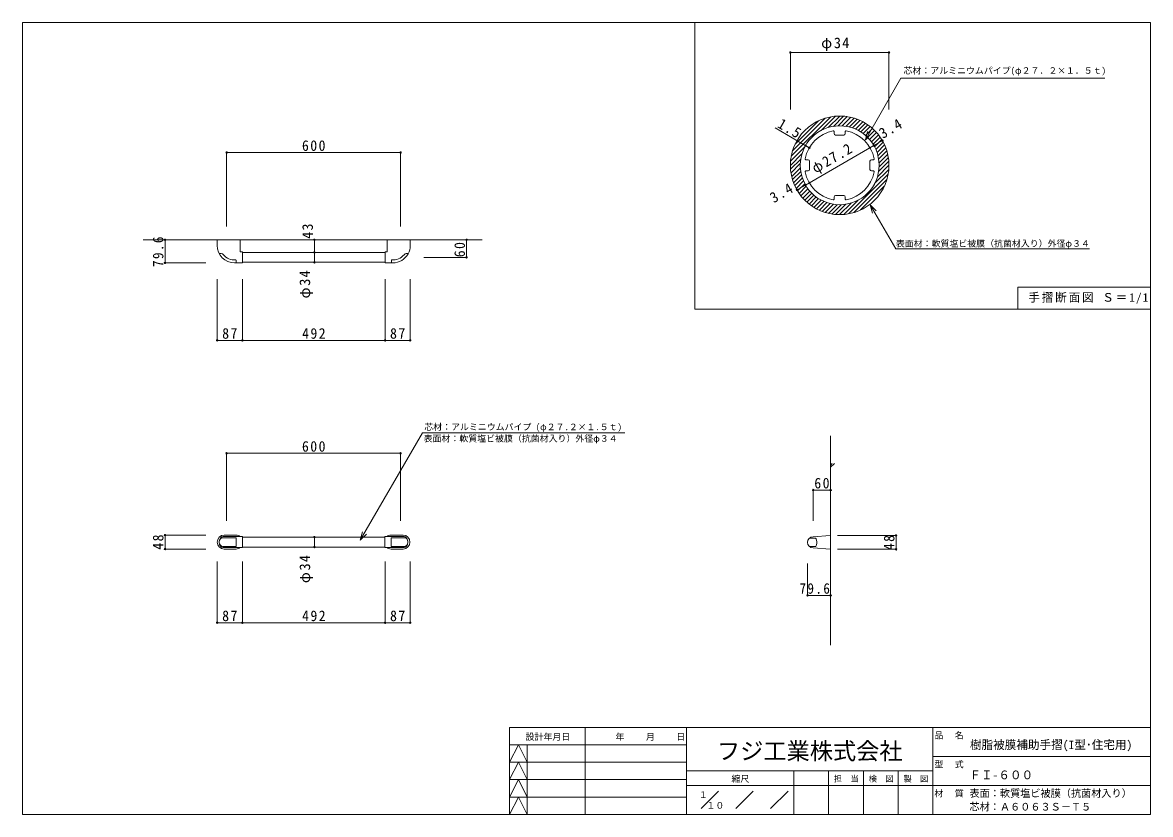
# Model space of a CAD drawing. Units: millimetres at full size, sheet at 1:10, with parts at other scales. Extents: x -2184 to 1706, y -1493 to 1237.
import ezdxf
from ezdxf.enums import TextEntityAlignment as Align

# ---------------------------------------------------------------- set-up
doc = ezdxf.new("R2010")
doc.units = ezdxf.units.MM
doc.header["$LTSCALE"] = 10
doc.header["$PDMODE"] = 32
doc.header["$PDSIZE"] = 5
doc.layers.add('0-0_0', color=7, linetype='Continuous')
for name, color, linetype, lineweight in [('0-1_LEVEL001', 7, 'Continuous', 18), ('1-0', 7, 'Continuous', 18), ('1-1', 7, 'Continuous', 18), ('1-A', 7, 'Continuous', 18), ('1-B', 7, 'Continuous', 18), ('2-0', 7, 'Continuous', 18)]:
    doc.layers.add(name, color=color, linetype=linetype, lineweight=lineweight)
doc.styles.add('ＭＳ ゴシック', font='')
doc.styles.get('ＭＳ ゴシック').set_extended_font_data('MS Gothic')

# ---------------------------------------------------------------- blocks, each defined once
blk = doc.blocks.new('A3')
at = {"layer": '0-1_LEVEL001'}
for p, q in [((183.5, 31.4), (183.5, 1.4)), ((218.5, 1.4), (218.5, 31.4)), ((303.5, 31.4), (303.5, 1.4)), ((157.5, 25.4), (218.5, 25.4)), ((163.5, 25.4), (163.5, 1.4)), ((303.5, 21.4), (378.5, 21.4)), ((157.5, 19.4), (218.5, 19.4)), ((218.5, 16.4), (303.5, 16.4)), ((255.5, 1.4), (255.5, 16.4)), ((267.5, 16.4), (267.5, 1.4)), ((279.5, 1.4), (279.5, 16.4)), ((291.5, 16.4), (291.5, 1.4)), ((157.5, 13.4), (218.5, 13.4)), ((218.5, 11.4), (303.5, 11.4)), ((223.5, 3.4), (229.5, 9.4)), ((235.5, 3.4), (241.5, 9.4)), ((247.5, 3.4), (253.5, 9.4)), ((303.5, 11.4), (378.5, 11.4)), ((157.5, 7.4), (218.5, 7.4))]:
    blk.add_line(p, q, dxfattribs=at)
blk.add_lwpolyline([(-10.5, 1.4), (378.5, 1.4), (378.5, 274.4), (-10.5, 274.4)], close=True, dxfattribs=at)
for points in [[(157.5, 1.4), (157.5, 31.4), (378.5, 31.4)], [(163.5, 19.4), (160.5, 25.4), (157.5, 19.4)], [(157.5, 13.4), (160.5, 19.4), (163.5, 13.4)], [(163.5, 7.4), (160.5, 13.4), (157.5, 7.4)], [(157.5, 1.4), (160.5, 7.4), (163.5, 1.4)]]:
    blk.add_lwpolyline(points, dxfattribs=at)
at = {"layer": '0-1_LEVEL001', "style": 'ＭＳ ゴシック'}
for s, height, p in [('設計年月日', 2.199, (163, 26.4)), ('年', 2.2, (194, 26.4)), ('月', 2.2, (204.5, 26.4)), ('日', 2.2, (215, 26.4)), ('品', 2.2, (304, 26.9)), ('名', 2.2, (311, 26.9)), ('型', 2.2, (304, 16.9)), ('式', 2.2, (311, 16.9)), ('縮尺', 2.199, (234, 11.9)), ('材', 2.2, (304, 6.9)), ('質', 2.2, (311, 6.9))]:
    blk.add_text(s, height=height, dxfattribs=at).set_placement(p, align=Align.BOTTOM_LEFT)
blk = doc.blocks.new('GMM001')
at = {"layer": '0-1_LEVEL001', "style": 'ＭＳ ゴシック'}
for s, p in [('担\u3000当', (279.8, 10.633)), ('検\u3000図', (291.8, 10.633)), ('製\u3000図', (303.8, 10.633))]:
    blk.add_text(s, height=2.053, dxfattribs=at).set_placement(p, align=Align.BOTTOM_LEFT)

msp = doc.modelspace()

# ---------------------------------------------------------------- linework, layer by layer
at = {"layer": '1-0'}
for p, q in [((-1512.97, 487.39), (-1512.97, 468.79)), ((-1434.31, 488.39), (-1511.97, 488.39)), ((-1433.31, 447.79), (-1433.31, 487.39)), ((-926.63, 447.79), (-926.63, 487.39)), ((-925.63, 488.39), (-847.97, 488.39)), ((-846.97, 487.39), (-846.97, 468.79)), ((-1499.3, 440.67), (-1505.97, 440.67)), ((-1426.97, 446.79), (-1432.31, 446.79)), ((-1425.97, 445.79), (-1425.97, 409.79)), ((-934.97, 444.79), (-1425.97, 444.79)), ((-965.91, 444.79), (-933.97, 444.79)), ((-933.97, 445.79), (-933.97, 409.79)), ((-932.97, 446.79), (-927.63, 446.79)), ((-860.64, 440.67), (-853.97, 440.67)), ((-1426.97, 408.79), (-1452.97, 408.79)), ((-1447.97, 408.79), (-1447.97, 417.95)), ((-934.97, 410.79), (-1425.97, 410.79)), ((-965.91, 410.79), (-933.97, 410.79)), ((-932.97, 408.79), (-906.97, 408.79)), ((-911.97, 408.79), (-911.97, 417.95)), ((-1448.97, -538.73), (-1493.87, -538.73)), ((-1448.97, -538.73), (-1493.87, -538.73)), ((-1426.97, -534.73), (-1492.69, -534.73)), ((-1426.97, -534.73), (-1492.69, -534.73)), ((-1447.97, -529.73), (-1488.97, -529.73)), ((-1447.97, -529.73), (-1488.97, -529.73)), ((-1447.97, -539.73), (-1447.97, -567.73)), ((-1447.97, -567.73), (-1447.97, -539.73)), ((-1425.97, -535.73), (-1425.97, -571.73)), ((-1425.97, -571.73), (-1425.97, -535.73)), ((-934.97, -536.73), (-1425.97, -536.73)), ((-934.97, -536.73), (-1425.97, -536.73)), ((-1392.97, -536.73), (-1425.97, -536.73)), ((-967.96, -536.73), (-934.97, -536.73)), ((-967.96, -536.73), (-934.97, -536.73)), ((-967.96, -536.73), (-934.97, -536.73)), ((-967.96, -536.73), (-934.97, -536.73)), ((-934.97, -571.73), (-934.97, -535.73)), ((-934.97, -571.73), (-934.97, -535.73)), ((-933.97, -534.73), (-868.24, -534.73)), ((-897.45, -534.73), (-918.29, -534.73)), ((-912.97, -529.73), (-871.97, -529.73)), ((-912.97, -529.73), (-871.97, -529.73)), ((-880.47, -529.73), (-912.97, -529.73)), ((-912.97, -539.73), (-912.97, -567.73)), ((-912.97, -567.73), (-912.97, -539.73)), ((-912.97, -567.73), (-912.97, -539.73)), ((-911.97, -538.73), (-867.07, -538.73)), ((-911.97, -538.73), (-867.07, -538.73)), ((551.49, -540.84), (529.39, -540.84)), ((601.78, -530.91), (542.26, -535.82)), ((602.86, -531.9), (602.86, -577.73)), ((-1448.97, -568.73), (-1493.87, -568.73)), ((-1448.97, -568.73), (-1493.87, -568.73)), ((-1426.97, -572.73), (-1492.69, -572.73)), ((-1426.97, -572.73), (-1492.69, -572.73)), ((-1447.97, -577.73), (-1488.97, -577.73)), ((-1447.97, -577.73), (-1488.97, -577.73)), ((-934.97, -570.73), (-1425.97, -570.73)), ((-1392.97, -570.73), (-1425.97, -570.73)), ((-1392.97, -570.73), (-1425.97, -570.73)), ((-967.96, -570.73), (-934.97, -570.73)), ((-967.96, -570.73), (-934.97, -570.73)), ((-933.97, -572.73), (-868.24, -572.73)), ((-933.97, -572.73), (-868.24, -572.73)), ((-897.45, -572.73), (-918.29, -572.73)), ((-912.97, -577.73), (-871.97, -577.73)), ((-912.97, -577.73), (-871.97, -577.73)), ((-880.47, -577.73), (-912.97, -577.73)), ((-911.97, -568.73), (-867.07, -568.73)), ((-911.97, -568.73), (-867.07, -568.73)), ((551.49, -568.79), (529.39, -568.79)), ((601.78, -578.73), (542.26, -573.82))]:
    msp.add_line(p, q, dxfattribs=at)
for centre, radius, start, end in [((-1511.97, 487.39), 1, 90, 180), ((-1452.97, 468.79), 60, 180, 270), ((-1434.31, 487.39), 1, 0, 90), ((-925.63, 487.39), 1, 90, 180), ((-906.97, 468.79), 60, 330.97364, 0), ((-847.97, 487.39), 1, 0, 90), ((-1499.3, 430.67), 10, 39.45055, 90), ((-1452.97, 468.79), 50, 219.45055, 274.49841), ((-1432.31, 447.79), 1, 180, 270), ((-1426.97, 445.79), 1, 0, 90), ((-932.97, 445.79), 1, 90, 180), ((-927.63, 447.79), 1, 270, 0), ((-906.97, 468.79), 50, 265.50159, 320.54945), ((-906.97, 468.79), 60, 270, 330.97364), ((-860.64, 430.67), 10, 90, 140.54945), ((-1448.97, 417.95), 1, 0, 94.49841), ((-1426.97, 409.79), 1, 270, 0), ((-932.97, 409.79), 1, 180, 270), ((-910.97, 417.95), 1, 85.50159, 180), ((-1488.97, -553.73), 24, 90, 270), ((-1488.97, -553.73), 24, 90, 270), ((-1481.97, -553.73), 24, 139.9948, 220.0052), ((-1488.97, -553.73), 17, 134.41531, 225.58469), ((-1493.87, -548.73), 10, 90, 134.41531), ((-1492.69, -544.73), 10, 90, 139.9948), ((-1448.97, -539.73), 1, 0, 90), ((-1448.97, -539.73), 1, 0, 90), ((-1447.97, -553.73), 24, 52.34154, 90), ((-1447.97, -553.73), 24, 52.34154, 90), ((-1426.97, -535.73), 1, 0, 90), ((-1426.97, -535.73), 1, 0, 90), ((-933.97, -535.73), 1, 90, 180), ((-933.97, -535.73), 1, 90, 180), ((-912.97, -553.73), 24, 90, 127.65846), ((-912.97, -553.73), 24, 90, 127.65846), ((-911.97, -539.73), 1, 90, 180), ((-911.97, -539.73), 1, 90, 180), ((-871.97, -553.73), 24, 270, 90), ((-871.97, -553.73), 24, 270, 90), ((-868.24, -544.73), 10, 40.0052, 90), ((-867.07, -548.73), 10, 45.58469, 90), ((-878.97, -553.73), 24, 319.9948, 40.0052), ((-871.97, -553.73), 17, 314.41531, 45.58469), ((542.26, -554.82), 19, 90, 270), ((601.86, -531.9), 1, 0, 94.71669), ((-1493.87, -558.73), 10, 225.58469, 270), ((-1492.69, -562.73), 10, 220.0052, 270), ((-1448.97, -567.73), 1, 270, 0), ((-1448.97, -567.73), 1, 270, 0), ((-1447.97, -553.73), 24, 270, 307.65846), ((-1447.97, -553.73), 24, 270, 307.65846), ((-1426.97, -571.73), 1, 270, 0), ((-1426.97, -571.73), 1, 270, 0), ((-933.97, -571.73), 1, 180, 270), ((-933.97, -571.73), 1, 180, 270), ((-912.97, -553.73), 24, 232.34154, 270), ((-912.97, -553.73), 24, 232.34154, 270), ((-911.97, -567.73), 1, 180, 270), ((-911.97, -567.73), 1, 180, 270), ((-868.24, -562.73), 10, 270, 319.9948), ((-867.07, -558.73), 10, 270, 314.41531), ((601.86, -577.73), 1, 265.28331, 0)]:
    msp.add_arc(centre, radius, start, end, dxfattribs=at)
msp.add_ellipse((551.49, -554.82), major_axis=(0, -13.97), ratio=0.26, start_param=6.2831853, end_param=9.424778, dxfattribs=at)
at = {"layer": '1-1'}
for p, q in [((-599.26, 488.39), (-1767.98, 488.39)), ((602.86, -187.44), (602.86, -909.06)), ((602.86, -295.29), (615.74, -282.41)), ((602.86, -288.22), (608.67, -282.41))]:
    msp.add_line(p, q, dxfattribs=at)
at = {"layer": '1-A'}
for p, q in [((-1480.47, 789.32), (-880.47, 789.32)), ((-1480.47, 789.32), (-1480.47, 534.46)), ((-880.47, 789.32), (-880.47, 534.46)), ((-1692.76, 488.39), (-1692.76, 408.79)), ((-1692.76, 488.39), (-1552.28, 488.39)), ((-1177.32, 488.39), (-1177.32, 444.79)), ((-652.8, 488.39), (-800.25, 488.39)), ((-652.8, 488.39), (-652.8, 427.79)), ((-1177.32, 444.79), (-1177.32, 410.79)), ((-1692.76, 408.79), (-1552.28, 408.79)), ((-652.8, 427.79), (-800.25, 427.79)), ((-1512.97, 141.76), (-1512.97, 352.83)), ((-1425.97, 141.76), (-1425.97, 352.83)), ((-933.97, 141.76), (-933.97, 352.83)), ((-846.97, 141.76), (-846.97, 352.83)), ((-1512.97, 141.76), (-1425.97, 141.76)), ((-1425.97, 141.76), (-933.97, 141.76)), ((-933.97, 141.76), (-846.97, 141.76)), ((-1480.47, -247.65), (-880.47, -247.65)), ((-1480.47, -247.65), (-1480.47, -480.31)), ((-880.47, -247.65), (-880.47, -480.31)), ((542.86, -374.38), (602.86, -374.38)), ((542.86, -374.38), (542.86, -480.31)), ((602.86, -374.38), (602.86, -480.31)), ((-1692.76, -529.73), (-1692.76, -577.73)), ((-1692.76, -529.73), (-1552.28, -529.73)), ((-1177.32, -536.73), (-1177.32, -570.73)), ((828.3, -530.91), (626.01, -530.91)), ((828.3, -530.91), (828.3, -578.73)), ((-1692.76, -577.73), (-1552.28, -577.73)), ((828.3, -578.73), (626.01, -578.73)), ((-1512.97, -831.9), (-1512.97, -620.83)), ((-1425.97, -831.9), (-1425.97, -620.83)), ((-933.97, -831.9), (-933.97, -620.83)), ((-846.97, -831.9), (-846.97, -620.83)), ((523.29, -737.46), (523.29, -627.49)), ((602.86, -737.46), (602.86, -627.49)), ((602.86, -737.46), (523.29, -737.46)), ((-1512.97, -831.9), (-1425.97, -831.9)), ((-1425.97, -831.9), (-933.97, -831.9)), ((-933.97, -831.9), (-846.97, -831.9))]:
    msp.add_line(p, q, dxfattribs=at)
for p in [(-1480.47, 789.32), (-880.47, 789.32), (-1692.76, 488.39), (-1177.32, 488.39), (-652.8, 488.39), (-1177.32, 444.79), (-652.8, 427.79), (-1692.76, 408.79), (-1177.32, 410.79), (-1512.97, 141.76), (-1425.97, 141.76), (-933.97, 141.76), (-846.97, 141.76), (-1480.47, -247.65), (-880.47, -247.65), (542.86, -374.38), (602.86, -374.38), (-1692.76, -529.73), (-1177.32, -536.73), (828.3, -530.91), (-1692.76, -577.73), (-1177.32, -570.73), (828.3, -578.73), (523.29, -737.46), (602.86, -737.46), (-1512.97, -831.9), (-1425.97, -831.9), (-933.97, -831.9), (-846.97, -831.9)]:
    msp.add_point(p, dxfattribs=at)
at = {"layer": '1-B'}
for p, q in [((-1019.48, -547.73), (-805.35, -176.85)), ((-805.35, -176.85), (-106.49, -176.85)), ((-1019.48, -547.73), (-1011.71, -518.75)), ((-1019.48, -547.73), (-998.26, -526.51))]:
    msp.add_line(p, q, dxfattribs=at)
at = {"layer": '2-0'}
for p, q in [((464.1, 1134.07), (804.1, 1134.07)), ((464.1, 1134.07), (464.1, 937.9)), ((804.1, 1134.07), (804.1, 937.9)), ((722.67, 833.15), (845.34, 1045.62)), ((845.34, 1045.62), (1548.99, 1045.62)), ((466.96, 776.21), (603.06, 912.31)), ((471.55, 794.95), (584.32, 907.72)), ((480.52, 818.06), (561.21, 898.75)), ((570.01, 865.12), (619.42, 914.53)), ((594.22, 875.19), (634.2, 915.17)), ((612.64, 879.46), (647.79, 914.62)), ((628.36, 881.05), (660.43, 913.12)), ((642.38, 880.92), (672.28, 910.82)), ((655.13, 879.53), (683.45, 907.85)), ((666.9, 877.15), (694.01, 904.26)), ((677.83, 873.95), (704.01, 900.13)), ((688.04, 870.01), (713.51, 895.48)), ((529.31, 805.67), (411.07, 873.94)), ((615.1, 854.45), (615.1, 861.1)), ((653.1, 854.45), (653.1, 861.1)), ((697.6, 865.43), (722.53, 890.36)), ((706.57, 860.25), (731.1, 884.78)), ((714.97, 854.51), (739.22, 878.77)), ((722.67, 833.15), (730.43, 862.13)), ((722.83, 848.24), (746.93, 872.33)), ((730.17, 841.43), (754.21, 865.47)), ((736.99, 834.11), (761.08, 858.2)), ((648.1, 849.45), (620.1, 849.45)), ((722.67, 833.15), (743.88, 854.36)), ((743.28, 826.26), (767.53, 850.51)), ((749.04, 817.87), (773.56, 842.39)), ((751.79, 813.11), (781.33, 830.17)), ((754.23, 808.92), (779.15, 833.84)), ((758.83, 799.38), (784.28, 824.83)), ((464.1, 745.07), (504.08, 785.05)), ((464.74, 759.85), (514.15, 809.26)), ((516.32, 813.17), (529.31, 805.67)), ((516.32, 677.17), (751.79, 813.11)), ((762.78, 789.19), (788.94, 815.35)), ((766.01, 778.28), (793.09, 805.36)), ((768.41, 766.54), (796.69, 794.82)), ((769.83, 753.81), (799.69, 783.67)), ((464.65, 731.48), (499.81, 766.63)), ((466.15, 718.84), (498.22, 750.91)), ((524.82, 764.17), (518.17, 764.17)), ((529.82, 759.17), (529.82, 731.17)), ((738.39, 731.17), (738.39, 759.17)), ((743.39, 764.17), (750.03, 764.17)), ((764.29, 705.85), (804.1, 745.66)), ((768.47, 724.17), (803.52, 759.22)), ((770, 739.84), (802, 771.84)), ((468.45, 706.99), (498.35, 736.89)), ((471.42, 695.82), (499.74, 724.14)), ((475.01, 685.26), (502.12, 712.37)), ((479.14, 675.26), (505.32, 701.44)), ((524.82, 726.17), (518.17, 726.17)), ((664.67, 577.94), (801.33, 714.6)), ((743.39, 726.17), (750.03, 726.17)), ((754.49, 681.91), (803.5, 730.92)), ((483.79, 665.76), (509.26, 691.23)), ((516.32, 677.17), (486.88, 660.17)), ((488.91, 656.74), (513.84, 681.67)), ((494.49, 648.17), (519.02, 672.7)), ((500.5, 640.05), (524.76, 664.3)), ((683.32, 582.45), (796.82, 695.95)), ((706.25, 591.24), (788.03, 673.02)), ((506.94, 632.34), (531.03, 656.44)), ((513.8, 625.06), (537.84, 649.1)), ((521.07, 618.19), (545.16, 642.28)), ((528.76, 611.74), (553.01, 635.99)), ((536.88, 605.71), (561.4, 630.23)), ((545.43, 600.12), (570.35, 625.04)), ((615.1, 635.88), (615.1, 629.24)), ((620.1, 640.88), (648.1, 640.88)), ((648.35, 575.77), (697.36, 624.78)), ((653.1, 635.88), (653.1, 629.24)), ((749.37, 620.21), (759.06, 629.9)), ((554.44, 594.99), (579.89, 620.44)), ((563.92, 590.33), (590.08, 616.49)), ((573.91, 586.18), (600.99, 613.26)), ((584.46, 582.58), (612.73, 610.86)), ((595.6, 579.58), (625.46, 609.44)), ((607.43, 577.27), (639.43, 609.27)), ((620.05, 575.75), (655.1, 610.8)), ((633.61, 575.17), (673.42, 614.98)), ((739.16, 609.43), (827.22, 456.91)), ((739.16, 609.43), (760.38, 588.22)), ((739.16, 609.43), (746.93, 580.46)), ((827.22, 456.91), (1496.22, 456.91)), ((1248.45, 325.03), (1705.84, 325.03)), ((1248.45, 325.03), (1248.45, 249.24))]:
    msp.add_line(p, q, dxfattribs=at)
msp.add_lwpolyline([(133.96, 1237.29), (133.96, 249.24), (1705.84, 249.24)], dxfattribs=at)
for radius in [170, 136]:
    msp.add_circle((634.1, 745.17), radius, dxfattribs=at)
for centre, radius, start, end in [((634.1, 745.17), 121, 100.74514, 169.25486), ((612.1, 861.1), 3, 0, 100.74514), ((656.1, 861.1), 3, 79.25486, 180), ((634.1, 745.17), 121, 10.74514, 79.25486), ((620.1, 854.45), 5, 180, 270), ((648.1, 854.45), 5, 270, 0), ((518.17, 767.17), 3, 169.25486, 270), ((524.82, 759.17), 5, 0, 90), ((743.39, 759.17), 5, 90, 180), ((750.03, 767.17), 3, 270, 10.74514), ((518.17, 723.17), 3, 90, 190.74514), ((634.1, 745.17), 121, 190.74514, 259.25486), ((524.82, 731.17), 5, 270, 0), ((634.1, 745.17), 121, 280.74514, 349.25486), ((743.39, 731.17), 5, 180, 270), ((750.03, 723.17), 3, 349.25486, 90), ((612.1, 629.24), 3, 259.25486, 0), ((620.1, 635.88), 5, 90, 180), ((648.1, 635.88), 5, 0, 90), ((656.1, 629.24), 3, 180, 280.74514)]:
    msp.add_arc(centre, radius, start, end, dxfattribs=at)
for p in [(464.1, 1134.07), (804.1, 1134.07), (781.33, 830.17), (516.32, 813.17), (529.31, 805.67), (751.79, 813.11), (486.88, 660.17), (516.32, 677.17)]:
    msp.add_point(p, dxfattribs=at)

# ---------------------------------------------------------------- block references
at = {"layer": '0-0_0', "xscale": 10, "yscale": 10}
for name, p in [('A3', (-2079.16, -1506.71)), ('GMM001', (-2184.16, -1492.71))]:
    msp.add_blockref(name, p, dxfattribs=at)

# ---------------------------------------------------------------- texts
at = {"layer": '0-0_0', "style": 'ＭＳ ゴシック'}
for s, height, p in [('ＦＩ-６００', 29.33, (1081.4, -1380.19)), ('表面：軟質塩ビ被膜（抗菌材入り）', 25.66, (1081.64, -1440.28)), ('芯材：Ａ６０６３Ｓ－Ｔ５', 25.66, (1081.64, -1486.95))]:
    msp.add_text(s, height=height, dxfattribs=at).set_placement(p, align=Align.BOTTOM_LEFT)
at = {"layer": '0-1_LEVEL001', "style": 'ＭＳ ゴシック'}
for s, height, p in [('フジ工業株式会社', 58.65, (210.84, -1321.05)), ('樹脂被膜補助手摺(I型･住宅用)', 29.33, (1083.26, -1276.22)), ('１', 21.99, (147.95, -1442.47)), ('１０', 21.99, (174.48, -1479.31))]:
    msp.add_text(s, height=height, dxfattribs=at).set_placement(p, align=Align.BOTTOM_LEFT)
at = {"layer": '1-0', "style": 'ＭＳ ゴシック'}
for s, p in [('芯材：アルミニウムパイプ (φ２７.２×１.５ｔ)', (-798.64, -174.55)), ('表面材：軟質塩ビ被膜（抗菌材入り）外径φ３４', (-800.86, -214.42))]:
    msp.add_text(s, height=21.99, dxfattribs=at).set_placement(p, align=Align.BOTTOM_LEFT)
at = {"layer": '1-A', "char_height": 36.66, "attachment_point": 7, "style": 'ＭＳ ゴシック'}
for s, insert in [('\\T1.21;\\W0.95;600', (-1220.47, 794.32)), ('\\T1.21;\\W0.95;87', (-1495.72, 146.76)), ('\\T1.21;\\W0.95;492', (-1219.97, 146.76)), ('\\T1.21;\\W0.95;87', (-916.72, 146.76)), ('\\T1.21;\\W0.95;600', (-1220.47, -242.65)), ('\\T1.21;\\W0.95;60', (546.61, -369.38)), ('\\T1.22;\\W0.9;79.6', (495.58, -732.46)), ('\\T1.21;\\W0.95;87', (-1495.72, -826.9)), ('\\T1.21;\\W0.95;492', (-1219.97, -826.9)), ('\\T1.21;\\W0.95;87', (-916.72, -826.9))]:
    msp.add_mtext(s, dxfattribs=dict(at, insert=insert))
at = {"layer": '1-A', "char_height": 36.66, "attachment_point": 7, "rotation": 90, "style": 'ＭＳ ゴシック'}
for s, insert in [('\\T1.21;\\W0.95;43', (-1182.32, 491.93)), ('\\T1.22;\\W0.9;79.6', (-1697.76, 394.84)), ('\\T1.21;\\W0.95;60', (-657.8, 428.17)), ('\\T1.15;φ34', (-1182.32, 286.13)), ('\\T1.21;\\W0.95;48', (-1697.76, -579.98)), ('\\T1.21;\\W0.95;48', (823.3, -581.73)), ('\\T1.15;φ34', (-1182.32, -695.4))]:
    msp.add_mtext(s, dxfattribs=dict(at, insert=insert))
at = {"layer": '2-0', "style": 'ＭＳ ゴシック'}
for s, p in [('芯材：アルミニウムパイプ(φ２７．２×１．５ｔ)', (854.21, 1054.08)), ('表面材：軟質塩ビ被膜（抗菌材入り）外径φ３４', (827.75, 457.79))]:
    msp.add_text(s, height=21.99, dxfattribs=at).set_placement(p, align=Align.BOTTOM_LEFT)
at = {"layer": '2-0', "attachment_point": 7, "style": 'ＭＳ ゴシック'}
for s, insert, char_height in [('\\T1.15;φ34', (570.29, 1139.07), 36.66), ('\\T1.16;手摺断面図\\~Ｓ＝1/1', (1284.5, 267.74), 29.33)]:
    msp.add_mtext(s, dxfattribs=dict(at, insert=insert, char_height=char_height))
at = {"layer": '2-0', "char_height": 36.66, "attachment_point": 7, "style": 'ＭＳ ゴシック'}
for s, insert, rotation in [('\\T1.21;\\W0.95;1.5', (416.43, 877.04), 330), ('\\T1.21;\\W0.95;3.4', (783.41, 835.49), 30), ('\\T1.18;\\W0.95;φ27.2', (555.6, 707.73), 30), ('\\T1.21;\\W0.95;3.4', (406.97, 613.49), 30)]:
    msp.add_mtext(s, dxfattribs=dict(at, insert=insert, rotation=rotation))

doc.saveas('drawing.dxf')
